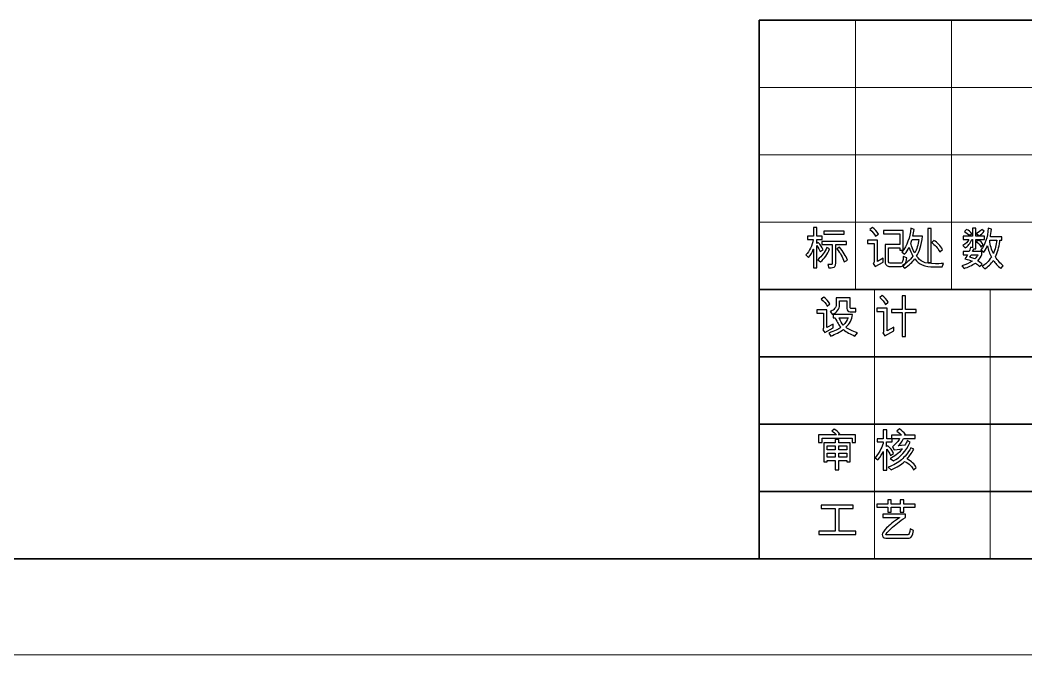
# Model space of a CAD drawing. Header units: millimetres. Extents: x -945 to 945, y -155 to 148.
# Drawn here: x 678.4 to 783, y -148.5 to -82.5 of the extents above; entities that cross this region are included whole.
import ezdxf

# ---------------------------------------------------------------- set-up
doc = ezdxf.new("R2010")
doc.units = ezdxf.units.MM
doc.header["$MEASUREMENT"] = 0
doc.layers.add('layer 1', color=7, linetype='Continuous')

msp = doc.modelspace()

# ---------------------------------------------------------------- linework, layer by layer
at = {"layer": 'layer 1', "lineweight": 35}
for points in [[(935.2319, -82.5), (935.2319, -82.5), (755.2319, -82.5), (755.2319, -82.5)], [(755.2319, -82.5), (755.2319, -82.5), (755.2319, -138.5), (755.2319, -138.5)], [(885.2319, -110.5), (885.2319, -110.5), (755.2319, -110.5), (755.2319, -110.5)], [(835.2319, -117.5), (835.2319, -117.5), (755.2319, -117.5), (755.2319, -117.5)], [(835.2319, -124.5), (835.2319, -124.5), (755.2319, -124.5), (755.2319, -124.5)], [(835.2319, -131.5), (835.2319, -131.5), (755.2319, -131.5), (755.2319, -131.5)], [(535.2319, -138.5), (535.2319, -138.5), (935.2319, -138.5), (935.2319, -138.5)], [(935.2319, -138.5), (935.2319, -138.5), (755.2319, -138.5), (755.2319, -138.5)]]:
    msp.add_open_spline(points, degree=3, dxfattribs=at)
at = {"layer": 'layer 1', "lineweight": 18}
for points in [[(765.2319, -82.5), (765.2319, -82.5), (765.2319, -110.5), (765.2319, -110.5)], [(775.2319, -82.5), (775.2319, -82.5), (775.2319, -110.5), (775.2319, -110.5)], [(835.2319, -89.5), (835.2319, -89.5), (755.2319, -89.5), (755.2319, -89.5)], [(835.2319, -96.5), (835.2319, -96.5), (755.2319, -96.5), (755.2319, -96.5)], [(835.2319, -103.5), (835.2319, -103.5), (755.2319, -103.5), (755.2319, -103.5)], [(767.2319, -110.5), (767.2319, -110.5), (767.2319, -138.5), (767.2319, -138.5)], [(779.2319, -110.5), (779.2319, -110.5), (779.2319, -138.5), (779.2319, -138.5)], [(525.2319, -148.5), (525.2319, -148.5), (945.2319, -148.5), (945.2319, -148.5)]]:
    msp.add_open_spline(points, degree=3, dxfattribs=at)
at = {"layer": 'layer 1', "color": 3}
for points, knots in [([(761.8923, -106.3914), (761.8923, -106.3914), (761.5819, -106.5654), (761.5819, -106.5654), (761.4996, -106.3694), (761.3836, -106.1641), (761.2354, -105.9477), (761.2354, -105.9477), (761.226, -105.9477), (761.226, -105.9477), (761.226, -105.9477), (761.226, -108.2446), (761.226, -108.2446), (761.226, -108.2446), (760.8678, -108.2446), (760.8678, -108.2446), (760.8678, -108.2446), (760.8678, -106.3295), (760.8678, -106.3295), (760.8678, -106.3295), (760.8584, -106.3295), (760.8584, -106.3295), (760.776, -106.6203), (760.6051, -106.9009), (760.3465, -107.1722), (760.3465, -107.1722), (760.0823, -106.9174), (760.0823, -106.9174), (760.4899, -106.5051), (760.7439, -105.9665), (760.845, -105.3002), (760.845, -105.3002), (760.2571, -105.3002), (760.2571, -105.3002), (760.2571, -105.3002), (760.2571, -104.956), (760.2571, -104.956), (760.2571, -104.956), (760.8678, -104.956), (760.8678, -104.956), (760.8678, -104.956), (760.8678, -104.0671), (760.8678, -104.0671), (760.8678, -104.0671), (761.226, -104.0671), (761.226, -104.0671), (761.226, -104.0671), (761.226, -104.956), (761.226, -104.956), (761.226, -104.956), (761.7614, -104.956), (761.7614, -104.956), (761.7614, -104.956), (761.7614, -105.3002), (761.7614, -105.3002), (761.7614, -105.3002), (761.226, -105.3002), (761.226, -105.3002), (761.226, -105.3002), (761.226, -105.7141), (761.226, -105.7141), (761.226, -105.7141), (761.3616, -105.6286), (761.3616, -105.6286), (761.5866, -105.8646), (761.7638, -106.1186), (761.8923, -106.3914)], [0, 0, 0, 0, 0.04545455, 0.04545455, 0.04545455, 0.09090909, 0.09090909, 0.09090909, 0.13636364, 0.13636364, 0.13636364, 0.18181818, 0.18181818, 0.18181818, 0.22727273, 0.22727273, 0.22727273, 0.27272727, 0.27272727, 0.27272727, 0.31818182, 0.31818182, 0.31818182, 0.36363636, 0.36363636, 0.36363636, 0.40909091, 0.40909091, 0.40909091, 0.45454545, 0.45454545, 0.45454545, 0.5, 0.5, 0.5, 0.54545455, 0.54545455, 0.54545455, 0.59090909, 0.59090909, 0.59090909, 0.63636364, 0.63636364, 0.63636364, 0.68181818, 0.68181818, 0.68181818, 0.72727273, 0.72727273, 0.72727273, 0.77272727, 0.77272727, 0.77272727, 0.81818182, 0.81818182, 0.81818182, 0.86363636, 0.86363636, 0.86363636, 0.90909091, 0.90909091, 0.90909091, 0.95454545, 0.95454545, 0.95454545, 1, 1, 1, 1]), ([(764.0763, -104.7632), (764.0763, -104.7632), (761.9449, -104.7632), (761.9449, -104.7632), (761.9449, -104.7632), (761.9449, -104.4394), (761.9449, -104.4394), (761.9449, -104.4394), (764.0763, -104.4394), (764.0763, -104.4394), (764.0763, -104.4394), (764.0763, -104.7632), (764.0763, -104.7632)], [0, 0, 0, 0, 0.25, 0.25, 0.25, 0.5, 0.5, 0.5, 0.75, 0.75, 0.75, 1, 1, 1, 1]), ([(767.6288, -104.7538), (767.6288, -104.7538), (767.3325, -104.9788), (767.3325, -104.9788), (767.2134, -104.7279), (767.0158, -104.4912), (766.7399, -104.2693), (766.7399, -104.2693), (766.9994, -104.0624), (766.9994, -104.0624), (767.2596, -104.2403), (767.4697, -104.4708), (767.6288, -104.7538)], [0, 0, 0, 0, 0.25, 0.25, 0.25, 0.5, 0.5, 0.5, 0.75, 0.75, 0.75, 1, 1, 1, 1]), ([(770.5732, -107.2176), (770.5168, -107.8166), (770.3239, -108.116), (769.997, -108.116), (769.997, -108.116), (768.7953, -108.116), (768.7953, -108.116), (768.673, -108.116), (768.5625, -108.0729), (768.4637, -107.9875), (768.3649, -107.902), (768.3155, -107.7962), (768.3155, -107.6707), (768.3155, -107.6707), (768.3155, -105.8309), (768.3155, -105.8309), (768.3155, -105.8309), (769.8403, -105.8309), (769.8403, -105.8309), (769.8403, -105.8309), (769.8403, -104.735), (769.8403, -104.735), (769.8403, -104.735), (768.1572, -104.735), (768.1572, -104.735), (768.1572, -104.735), (768.1572, -104.3908), (768.1572, -104.3908), (768.1572, -104.3908), (770.2126, -104.3908), (770.2126, -104.3908), (770.2126, -104.3908), (770.2126, -106.4329), (770.2126, -106.4329), (770.2126, -106.4329), (769.8403, -106.4329), (769.8403, -106.4329), (769.8403, -106.4329), (769.8403, -106.175), (769.8403, -106.175), (769.8403, -106.175), (768.6879, -106.175), (768.6879, -106.175), (768.6879, -106.175), (768.6879, -107.6174), (768.6879, -107.6174), (768.6879, -107.7217), (768.7412, -107.7734), (768.8486, -107.7734), (768.8486, -107.7734), (769.9712, -107.7734), (769.9712, -107.7734), (770.117, -107.7734), (770.1969, -107.5406), (770.2126, -107.0734), (770.2126, -107.0734), (770.5732, -107.2176), (770.5732, -107.2176)], [0, 0, 0, 0, 0.05263158, 0.05263158, 0.05263158, 0.10526316, 0.10526316, 0.10526316, 0.15789474, 0.15789474, 0.15789474, 0.21052632, 0.21052632, 0.21052632, 0.26315789, 0.26315789, 0.26315789, 0.31578947, 0.31578947, 0.31578947, 0.36842105, 0.36842105, 0.36842105, 0.42105263, 0.42105263, 0.42105263, 0.47368421, 0.47368421, 0.47368421, 0.52631579, 0.52631579, 0.52631579, 0.57894737, 0.57894737, 0.57894737, 0.63157895, 0.63157895, 0.63157895, 0.68421053, 0.68421053, 0.68421053, 0.73684211, 0.73684211, 0.73684211, 0.78947368, 0.78947368, 0.78947368, 0.84210526, 0.84210526, 0.84210526, 0.89473684, 0.89473684, 0.89473684, 0.94736842, 0.94736842, 0.94736842, 1, 1, 1, 1]), ([(774.3813, -107.804), (774.3813, -107.804), (774.2394, -108.1622), (774.2394, -108.1622), (774.2394, -108.1622), (773.4586, -108.1622), (773.4586, -108.1622), (772.9302, -108.1622), (772.5054, -108.0917), (772.1847, -107.9506), (771.8641, -107.8095), (771.6031, -107.5994), (771.4032, -107.3187), (771.1703, -107.6605), (770.8121, -107.9882), (770.3284, -108.3018), (770.3284, -108.3018), (770.0823, -108.0242), (770.0823, -108.0242), (770.5173, -107.8024), (770.8936, -107.47), (771.2119, -107.0271), (771.0363, -106.7457), (770.9023, -106.4478), (770.8105, -106.1342), (770.8105, -106.1342), (770.8011, -106.1342), (770.8011, -106.1342), (770.7196, -106.3623), (770.5699, -106.5944), (770.3512, -106.8296), (770.3512, -106.8296), (770.0682, -106.5999), (770.0682, -106.5999), (770.5965, -105.9461), (770.907, -105.1269), (770.9987, -104.1407), (770.9987, -104.1407), (771.3248, -104.2622), (771.3248, -104.2622), (771.3248, -104.2622), (771.1915, -104.9811), (771.1915, -104.9811), (771.1915, -104.9811), (772.1996, -104.9811), (772.1996, -104.9811), (772.0899, -105.9045), (771.8868, -106.5928), (771.5913, -107.0459), (771.7795, -107.3093), (772.006, -107.5061), (772.2702, -107.6362), (772.5336, -107.7663), (772.96, -107.8314), (773.548, -107.8314), (773.7487, -107.8314), (774.0262, -107.822), (774.3813, -107.804)], [0, 0, 0, 0, 0.05263158, 0.05263158, 0.05263158, 0.10526316, 0.10526316, 0.10526316, 0.15789474, 0.15789474, 0.15789474, 0.21052632, 0.21052632, 0.21052632, 0.26315789, 0.26315789, 0.26315789, 0.31578947, 0.31578947, 0.31578947, 0.36842105, 0.36842105, 0.36842105, 0.42105263, 0.42105263, 0.42105263, 0.47368421, 0.47368421, 0.47368421, 0.52631579, 0.52631579, 0.52631579, 0.57894737, 0.57894737, 0.57894737, 0.63157895, 0.63157895, 0.63157895, 0.68421053, 0.68421053, 0.68421053, 0.73684211, 0.73684211, 0.73684211, 0.78947368, 0.78947368, 0.78947368, 0.84210526, 0.84210526, 0.84210526, 0.89473684, 0.89473684, 0.89473684, 0.94736842, 0.94736842, 0.94736842, 1, 1, 1, 1]), ([(773.1027, -107.7052), (773.1027, -107.7052), (772.7445, -107.7052), (772.7445, -107.7052), (772.7445, -107.7052), (772.7445, -104.1823), (772.7445, -104.1823), (772.7445, -104.1823), (773.1027, -104.1823), (773.1027, -104.1823), (773.1027, -104.1823), (773.1027, -107.7052), (773.1027, -107.7052)], [0, 0, 0, 0, 0.25, 0.25, 0.25, 0.5, 0.5, 0.5, 0.75, 0.75, 0.75, 1, 1, 1, 1]), ([(778.6511, -105.3025), (778.6511, -105.3025), (777.748, -105.3025), (777.748, -105.3025), (777.748, -105.3025), (777.748, -106.2698), (777.748, -106.2698), (777.748, -106.2698), (777.5348, -106.2698), (777.5348, -106.2698), (777.5144, -106.3247), (777.4744, -106.4219), (777.4133, -106.5615), (777.4133, -106.5615), (778.3775, -106.5615), (778.3775, -106.5615), (778.3775, -106.5615), (778.3775, -106.8735), (778.3775, -106.8735), (778.2975, -107.0969), (778.1588, -107.3132), (777.9596, -107.521), (778.1799, -107.6817), (778.3312, -107.8047), (778.4143, -107.8886), (778.4143, -107.8886), (778.1431, -108.1136), (778.1431, -108.1136), (778.0012, -107.9607), (777.8546, -107.8416), (777.7049, -107.7577), (777.3451, -107.9921), (776.9515, -108.181), (776.5243, -108.3253), (776.5243, -108.3253), (776.2899, -108.0399), (776.2899, -108.0399), (776.7297, -107.9239), (777.0871, -107.7687), (777.3623, -107.5743), (777.1679, -107.4779), (776.9202, -107.3971), (776.6184, -107.3328), (776.7728, -107.0937), (776.8622, -106.9518), (776.8873, -106.9056), (776.8873, -106.9056), (776.4208, -106.9056), (776.4208, -106.9056), (776.4208, -106.9056), (776.4208, -106.5615), (776.4208, -106.5615), (776.4208, -106.5615), (777.0503, -106.5615), (777.0503, -106.5615), (777.0911, -106.4815), (777.142, -106.3318), (777.2016, -106.1107), (777.2016, -106.1107), (777.4086, -106.1617), (777.4086, -106.1617), (777.4086, -106.1617), (777.4086, -105.3025), (777.4086, -105.3025), (777.4086, -105.3025), (777.3184, -105.3025), (777.3184, -105.3025), (777.1608, -105.7164), (776.9288, -106.0096), (776.6231, -106.182), (776.6231, -106.182), (776.402, -105.9273), (776.402, -105.9273), (776.6795, -105.7846), (776.8912, -105.5769), (777.0362, -105.3025), (777.0362, -105.3025), (776.4208, -105.3025), (776.4208, -105.3025), (776.4208, -105.3025), (776.4208, -104.9583), (776.4208, -104.9583), (776.4208, -104.9583), (777.4086, -104.9583), (777.4086, -104.9583), (777.4086, -104.9583), (777.4086, -104.1454), (777.4086, -104.1454), (777.4086, -104.1454), (777.748, -104.1454), (777.748, -104.1454), (777.748, -104.1454), (777.748, -104.9583), (777.748, -104.9583), (777.748, -104.9583), (778.6511, -104.9583), (778.6511, -104.9583), (778.6511, -104.9583), (778.6511, -105.3025), (778.6511, -105.3025)], [0, 0, 0, 0, 0.03030303, 0.03030303, 0.03030303, 0.06060606, 0.06060606, 0.06060606, 0.09090909, 0.09090909, 0.09090909, 0.12121212, 0.12121212, 0.12121212, 0.15151515, 0.15151515, 0.15151515, 0.18181818, 0.18181818, 0.18181818, 0.21212121, 0.21212121, 0.21212121, 0.24242424, 0.24242424, 0.24242424, 0.27272727, 0.27272727, 0.27272727, 0.3030303, 0.3030303, 0.3030303, 0.33333333, 0.33333333, 0.33333333, 0.36363636, 0.36363636, 0.36363636, 0.39393939, 0.39393939, 0.39393939, 0.42424242, 0.42424242, 0.42424242, 0.45454545, 0.45454545, 0.45454545, 0.48484848, 0.48484848, 0.48484848, 0.51515152, 0.51515152, 0.51515152, 0.54545455, 0.54545455, 0.54545455, 0.57575758, 0.57575758, 0.57575758, 0.60606061, 0.60606061, 0.60606061, 0.63636364, 0.63636364, 0.63636364, 0.66666667, 0.66666667, 0.66666667, 0.6969697, 0.6969697, 0.6969697, 0.72727273, 0.72727273, 0.72727273, 0.75757576, 0.75757576, 0.75757576, 0.78787879, 0.78787879, 0.78787879, 0.81818182, 0.81818182, 0.81818182, 0.84848485, 0.84848485, 0.84848485, 0.87878788, 0.87878788, 0.87878788, 0.90909091, 0.90909091, 0.90909091, 0.93939394, 0.93939394, 0.93939394, 0.96969697, 0.96969697, 0.96969697, 1, 1, 1, 1]), ([(777.3184, -104.724), (777.3184, -104.724), (777.066, -104.9121), (777.066, -104.9121), (776.9515, -104.7436), (776.7853, -104.5962), (776.5674, -104.4692), (776.5674, -104.4692), (776.7697, -104.2575), (776.7697, -104.2575), (777.0237, -104.3728), (777.2071, -104.528), (777.3184, -104.724)], [0, 0, 0, 0, 0.25, 0.25, 0.25, 0.5, 0.5, 0.5, 0.75, 0.75, 0.75, 1, 1, 1, 1]), ([(778.6119, -104.4276), (778.4708, -104.6377), (778.2959, -104.8023), (778.0859, -104.9215), (778.0859, -104.9215), (777.8311, -104.6942), (777.8311, -104.6942), (778.0741, -104.5515), (778.252, -104.408), (778.3634, -104.2622), (778.3634, -104.2622), (778.6119, -104.4276), (778.6119, -104.4276)], [0, 0, 0, 0, 0.25, 0.25, 0.25, 0.5, 0.5, 0.5, 0.75, 0.75, 0.75, 1, 1, 1, 1]), ([(780.5936, -108.0493), (780.5936, -108.0493), (780.3529, -108.3409), (780.3529, -108.3409), (780.0206, -108.0674), (779.7572, -107.7812), (779.5628, -107.4841), (779.3205, -107.8659), (779.0242, -108.1591), (778.6738, -108.3637), (778.6738, -108.3637), (778.419, -108.0768), (778.419, -108.0768), (778.7694, -107.9043), (779.083, -107.5915), (779.3605, -107.14), (779.181, -106.806), (779.0493, -106.4141), (778.9654, -105.9641), (778.9654, -105.9641), (778.956, -105.9641), (778.956, -105.9641), (778.9074, -106.1068), (778.7788, -106.3278), (778.5703, -106.6281), (778.5703, -106.6281), (778.2693, -106.3796), (778.2693, -106.3796), (778.724, -105.8606), (778.9803, -105.1096), (779.0368, -104.1266), (779.0368, -104.1266), (779.3652, -104.2207), (779.3652, -104.2207), (779.3331, -104.5672), (779.2986, -104.8408), (779.2617, -105.043), (779.2617, -105.043), (780.4376, -105.043), (780.4376, -105.043), (780.4376, -105.043), (780.4376, -105.3809), (780.4376, -105.3809), (780.4376, -105.3809), (780.2542, -105.3856), (780.2542, -105.3856), (780.2542, -105.3856), (780.2354, -105.5322), (780.2354, -105.5322), (780.1593, -106.1358), (780.008, -106.6626), (779.783, -107.1125), (780.0112, -107.4826), (780.2816, -107.7953), (780.5936, -108.0493)], [0, 0, 0, 0, 0.05555556, 0.05555556, 0.05555556, 0.11111111, 0.11111111, 0.11111111, 0.16666667, 0.16666667, 0.16666667, 0.22222222, 0.22222222, 0.22222222, 0.27777778, 0.27777778, 0.27777778, 0.33333333, 0.33333333, 0.33333333, 0.38888889, 0.38888889, 0.38888889, 0.44444444, 0.44444444, 0.44444444, 0.5, 0.5, 0.5, 0.55555556, 0.55555556, 0.55555556, 0.61111111, 0.61111111, 0.61111111, 0.66666667, 0.66666667, 0.66666667, 0.72222222, 0.72222222, 0.72222222, 0.77777778, 0.77777778, 0.77777778, 0.83333333, 0.83333333, 0.83333333, 0.88888889, 0.88888889, 0.88888889, 0.94444444, 0.94444444, 0.94444444, 1, 1, 1, 1]), ([(764.2919, -105.8309), (764.2919, -105.8309), (763.1827, -105.8309), (763.1827, -105.8309), (763.1827, -105.8309), (763.1827, -107.6747), (763.1827, -107.6747), (763.1827, -107.8432), (763.1693, -107.9624), (763.1435, -108.0321), (763.1176, -108.1019), (763.0808, -108.1497), (763.0337, -108.1772), (762.9859, -108.2038), (762.8017, -108.232), (762.4803, -108.2626), (762.4803, -108.2626), (762.3494, -107.9004), (762.3494, -107.9004), (762.3494, -107.9004), (762.7445, -107.9185), (762.7445, -107.9185), (762.7978, -107.9185), (762.8244, -107.8714), (762.8244, -107.7781), (762.8244, -107.7781), (762.8244, -105.8309), (762.8244, -105.8309), (762.8244, -105.8309), (761.7379, -105.8309), (761.7379, -105.8309), (761.7379, -105.8309), (761.7379, -105.5071), (761.7379, -105.5071), (761.7379, -105.5071), (764.2919, -105.5071), (764.2919, -105.5071), (764.2919, -105.5071), (764.2919, -105.8309), (764.2919, -105.8309)], [0, 0, 0, 0, 0.07692308, 0.07692308, 0.07692308, 0.15384615, 0.15384615, 0.15384615, 0.23076923, 0.23076923, 0.23076923, 0.30769231, 0.30769231, 0.30769231, 0.38461538, 0.38461538, 0.38461538, 0.46153846, 0.46153846, 0.46153846, 0.53846154, 0.53846154, 0.53846154, 0.61538462, 0.61538462, 0.61538462, 0.69230769, 0.69230769, 0.69230769, 0.76923077, 0.76923077, 0.76923077, 0.84615385, 0.84615385, 0.84615385, 0.92307692, 0.92307692, 0.92307692, 1, 1, 1, 1]), ([(768.118, -107.6566), (768.118, -107.6566), (767.2957, -108.116), (767.2957, -108.116), (767.2957, -108.116), (767.0848, -107.815), (767.0848, -107.815), (767.1381, -107.7648), (767.1648, -107.699), (767.1648, -107.6174), (767.1648, -107.6174), (767.1648, -105.7141), (767.1648, -105.7141), (767.1648, -105.7141), (766.5008, -105.7141), (766.5008, -105.7141), (766.5008, -105.7141), (766.5008, -105.3692), (766.5008, -105.3692), (766.5008, -105.3692), (767.5207, -105.3692), (767.5207, -105.3692), (767.5207, -105.3692), (767.5207, -107.6088), (767.5207, -107.6088), (767.5207, -107.6088), (768.118, -107.2662), (768.118, -107.2662), (768.118, -107.2662), (768.118, -107.6566), (768.118, -107.6566)], [0, 0, 0, 0, 0.1, 0.1, 0.1, 0.2, 0.2, 0.2, 0.3, 0.3, 0.3, 0.4, 0.4, 0.4, 0.5, 0.5, 0.5, 0.6, 0.6, 0.6, 0.7, 0.7, 0.7, 0.8, 0.8, 0.8, 0.9, 0.9, 0.9, 1, 1, 1, 1]), ([(771.8281, -105.3025), (771.8281, -105.3025), (771.1225, -105.3025), (771.1225, -105.3025), (771.052, -105.551), (771.0144, -105.6811), (771.0081, -105.6929), (771.0873, -106.0746), (771.2174, -106.4141), (771.3985, -106.7128), (771.6078, -106.3302), (771.7512, -105.8599), (771.8281, -105.3025)], [0, 0, 0, 0, 0.25, 0.25, 0.25, 0.5, 0.5, 0.5, 0.75, 0.75, 0.75, 1, 1, 1, 1]), ([(774.2919, -106.3639), (774.2919, -106.3639), (774.0003, -106.5912), (774.0003, -106.5912), (773.7659, -106.1703), (773.4884, -105.8497), (773.167, -105.6309), (773.167, -105.6309), (773.3849, -105.406), (773.3849, -105.406), (773.7557, -105.6435), (774.0575, -105.9625), (774.2919, -106.3639)], [0, 0, 0, 0, 0.25, 0.25, 0.25, 0.5, 0.5, 0.5, 0.75, 0.75, 0.75, 1, 1, 1, 1]), ([(778.5225, -105.8426), (778.5225, -105.8426), (778.2881, -106.0927), (778.2881, -106.0927), (778.1682, -105.8708), (778.0083, -105.6944), (777.8076, -105.5643), (777.8076, -105.5643), (778.0239, -105.3668), (778.0239, -105.3668), (778.2136, -105.4632), (778.3798, -105.6215), (778.5225, -105.8426)], [0, 0, 0, 0, 0.25, 0.25, 0.25, 0.5, 0.5, 0.5, 0.75, 0.75, 0.75, 1, 1, 1, 1]), ([(779.921, -105.3856), (779.921, -105.3856), (779.1904, -105.3856), (779.1904, -105.3856), (779.2531, -105.9367), (779.3801, -106.4), (779.5714, -106.7747), (779.7446, -106.3427), (779.8614, -105.8794), (779.921, -105.3856)], [0, 0, 0, 0, 0.33333333, 0.33333333, 0.33333333, 0.66666667, 0.66666667, 0.66666667, 1, 1, 1, 1]), ([(762.5508, -106.2832), (762.3227, -106.839), (762.0115, -107.2937), (761.6164, -107.6472), (761.6164, -107.6472), (761.3248, -107.4113), (761.3248, -107.4113), (761.7504, -107.0373), (762.0617, -106.6093), (762.2592, -106.1272), (762.2592, -106.1272), (762.5508, -106.2832), (762.5508, -106.2832)], [0, 0, 0, 0, 0.25, 0.25, 0.25, 0.5, 0.5, 0.5, 0.75, 0.75, 0.75, 1, 1, 1, 1]), ([(764.4048, -107.4497), (764.4048, -107.4497), (764.0669, -107.6316), (764.0669, -107.6316), (763.9156, -107.1628), (763.664, -106.7152), (763.3136, -106.2879), (763.3136, -106.2879), (763.5919, -106.1131), (763.5919, -106.1131), (763.9681, -106.574), (764.2394, -107.0201), (764.4048, -107.4497)], [0, 0, 0, 0, 0.25, 0.25, 0.25, 0.5, 0.5, 0.5, 0.75, 0.75, 0.75, 1, 1, 1, 1]), ([(777.9596, -106.9056), (777.9596, -106.9056), (777.2541, -106.9056), (777.2541, -106.9056), (777.2087, -106.9942), (777.1655, -107.0726), (777.1256, -107.14), (777.1256, -107.14), (777.6453, -107.3375), (777.6453, -107.3375), (777.7935, -107.1886), (777.8985, -107.0451), (777.9596, -106.9056)], [0, 0, 0, 0, 0.25, 0.25, 0.25, 0.5, 0.5, 0.5, 0.75, 0.75, 0.75, 1, 1, 1, 1]), ([(762.5819, -112.0062), (762.5819, -112.0062), (762.2856, -112.2359), (762.2856, -112.2359), (762.1664, -111.985), (761.9673, -111.7467), (761.6882, -111.5217), (761.6882, -111.5217), (761.9391, -111.3085), (761.9391, -111.3085), (762.1978, -111.481), (762.4118, -111.7138), (762.5819, -112.0062)], [0, 0, 0, 0, 0.25, 0.25, 0.25, 0.5, 0.5, 0.5, 0.75, 0.75, 0.75, 1, 1, 1, 1]), ([(765.2786, -112.8238), (765.2786, -112.8238), (764.6859, -112.8238), (764.6859, -112.8238), (764.5801, -112.8238), (764.4954, -112.7901), (764.4319, -112.7219), (764.3685, -112.6537), (764.3363, -112.5698), (764.3363, -112.4703), (764.3363, -112.4703), (764.3363, -111.7036), (764.3363, -111.7036), (764.3363, -111.7036), (763.5853, -111.7036), (763.5853, -111.7036), (763.5853, -111.7036), (763.5853, -112.1418), (763.5853, -112.1418), (763.5853, -112.3394), (763.5171, -112.5259), (763.3799, -112.7015), (763.2427, -112.8763), (763.0711, -113.0072), (762.8641, -113.0927), (762.8641, -113.0927), (762.6117, -112.7964), (762.6117, -112.7964), (762.7646, -112.7446), (762.8916, -112.6702), (762.9911, -112.573), (763.0907, -112.4758), (763.1549, -112.3856), (763.184, -112.3025), (763.213, -112.2202), (763.2271, -112.1081), (763.2271, -111.9678), (763.2271, -111.9678), (763.2271, -111.361), (763.2271, -111.361), (763.2271, -111.361), (764.6946, -111.361), (764.6946, -111.361), (764.6946, -111.361), (764.6946, -112.4248), (764.6946, -112.4248), (764.6946, -112.4616), (764.7204, -112.4797), (764.7706, -112.4797), (764.7706, -112.4797), (765.2786, -112.4797), (765.2786, -112.4797), (765.2786, -112.4797), (765.2786, -112.8238), (765.2786, -112.8238)], [0, 0, 0, 0, 0.05555556, 0.05555556, 0.05555556, 0.11111111, 0.11111111, 0.11111111, 0.16666667, 0.16666667, 0.16666667, 0.22222222, 0.22222222, 0.22222222, 0.27777778, 0.27777778, 0.27777778, 0.33333333, 0.33333333, 0.33333333, 0.38888889, 0.38888889, 0.38888889, 0.44444444, 0.44444444, 0.44444444, 0.5, 0.5, 0.5, 0.55555556, 0.55555556, 0.55555556, 0.61111111, 0.61111111, 0.61111111, 0.66666667, 0.66666667, 0.66666667, 0.72222222, 0.72222222, 0.72222222, 0.77777778, 0.77777778, 0.77777778, 0.83333333, 0.83333333, 0.83333333, 0.88888889, 0.88888889, 0.88888889, 0.94444444, 0.94444444, 0.94444444, 1, 1, 1, 1]), ([(768.6492, -111.8408), (768.6492, -111.8408), (768.3529, -112.0665), (768.3529, -112.0665), (768.2353, -111.8212), (768.0354, -111.5844), (767.754, -111.3563), (767.754, -111.3563), (768.0088, -111.1407), (768.0088, -111.1407), (768.2722, -111.321), (768.4854, -111.5547), (768.6492, -111.8408)], [0, 0, 0, 0, 0.25, 0.25, 0.25, 0.5, 0.5, 0.5, 0.75, 0.75, 0.75, 1, 1, 1, 1]), ([(771.5317, -112.9179), (771.5317, -112.9179), (770.4365, -112.9179), (770.4365, -112.9179), (770.4365, -112.9179), (770.4365, -115.4013), (770.4365, -115.4013), (770.4365, -115.4013), (770.0783, -115.4013), (770.0783, -115.4013), (770.0783, -115.4013), (770.0783, -112.9179), (770.0783, -112.9179), (770.0783, -112.9179), (768.9824, -112.9179), (768.9824, -112.9179), (768.9824, -112.9179), (768.9824, -112.5737), (768.9824, -112.5737), (768.9824, -112.5737), (770.0783, -112.5737), (770.0783, -112.5737), (770.0783, -112.5737), (770.0783, -111.1776), (770.0783, -111.1776), (770.0783, -111.1776), (770.4365, -111.1776), (770.4365, -111.1776), (770.4365, -111.1776), (770.4365, -112.5737), (770.4365, -112.5737), (770.4365, -112.5737), (771.5317, -112.5737), (771.5317, -112.5737), (771.5317, -112.5737), (771.5317, -112.9179), (771.5317, -112.9179)], [0, 0, 0, 0, 0.08333333, 0.08333333, 0.08333333, 0.16666667, 0.16666667, 0.16666667, 0.25, 0.25, 0.25, 0.33333333, 0.33333333, 0.33333333, 0.41666667, 0.41666667, 0.41666667, 0.5, 0.5, 0.5, 0.58333333, 0.58333333, 0.58333333, 0.66666667, 0.66666667, 0.66666667, 0.75, 0.75, 0.75, 0.83333333, 0.83333333, 0.83333333, 0.91666667, 0.91666667, 0.91666667, 1, 1, 1, 1]), ([(762.9268, -114.503), (762.9268, -114.503), (762.0512, -114.9968), (762.0512, -114.9968), (762.0512, -114.9968), (761.845, -114.6958), (761.845, -114.6958), (761.8842, -114.6253), (761.9046, -114.5547), (761.9046, -114.4849), (761.9046, -114.4849), (761.9046, -112.9641), (761.9046, -112.9641), (761.9046, -112.9641), (761.2383, -112.9641), (761.2383, -112.9641), (761.2383, -112.9641), (761.2383, -112.6223), (761.2383, -112.6223), (761.2383, -112.6223), (762.2629, -112.6223), (762.2629, -112.6223), (762.2629, -112.6223), (762.2629, -114.4755), (762.2629, -114.4755), (762.2629, -114.4755), (762.9268, -114.1173), (762.9268, -114.1173), (762.9268, -114.1173), (762.9268, -114.503), (762.9268, -114.503)], [0, 0, 0, 0, 0.1, 0.1, 0.1, 0.2, 0.2, 0.2, 0.3, 0.3, 0.3, 0.4, 0.4, 0.4, 0.5, 0.5, 0.5, 0.6, 0.6, 0.6, 0.7, 0.7, 0.7, 0.8, 0.8, 0.8, 0.9, 0.9, 0.9, 1, 1, 1, 1]), ([(769.2215, -114.8087), (769.2215, -114.8087), (768.3004, -115.3159), (768.3004, -115.3159), (768.3004, -115.3159), (768.0887, -115.0149), (768.0887, -115.0149), (768.1365, -114.9663), (768.1601, -114.9004), (768.1601, -114.8173), (768.1601, -114.8173), (768.1601, -112.8011), (768.1601, -112.8011), (768.1601, -112.8011), (767.4733, -112.8011), (767.4733, -112.8011), (767.4733, -112.8011), (767.4733, -112.4569), (767.4733, -112.4569), (767.4733, -112.4569), (768.516, -112.4569), (768.516, -112.4569), (768.516, -112.4569), (768.516, -114.804), (768.516, -114.804), (768.516, -114.804), (769.2215, -114.4183), (769.2215, -114.4183), (769.2215, -114.4183), (769.2215, -114.8087), (769.2215, -114.8087)], [0, 0, 0, 0, 0.1, 0.1, 0.1, 0.2, 0.2, 0.2, 0.3, 0.3, 0.3, 0.4, 0.4, 0.4, 0.5, 0.5, 0.5, 0.6, 0.6, 0.6, 0.7, 0.7, 0.7, 0.8, 0.8, 0.8, 0.9, 0.9, 0.9, 1, 1, 1, 1]), ([(765.4322, -115.0062), (765.4322, -115.0062), (765.1751, -115.3457), (765.1751, -115.3457), (764.6969, -115.1575), (764.2987, -114.9365), (763.9804, -114.6817), (763.601, -114.9467), (763.1628, -115.1685), (762.6666, -115.3457), (762.6666, -115.3457), (762.4737, -115.0384), (762.4737, -115.0384), (763.0577, -114.8314), (763.4701, -114.6323), (763.7115, -114.441), (763.5234, -114.2482), (763.3337, -113.9236), (763.1424, -113.4674), (763.1424, -113.4674), (762.9221, -113.4674), (762.9221, -113.4674), (762.9221, -113.4674), (762.9221, -113.1248), (762.9221, -113.1248), (762.9221, -113.1248), (764.9431, -113.1248), (764.9431, -113.1248), (764.8694, -113.6375), (764.6326, -114.0734), (764.2336, -114.4316), (764.5245, -114.6629), (764.9235, -114.8542), (765.4322, -115.0062)], [0, 0, 0, 0, 0.09090909, 0.09090909, 0.09090909, 0.18181818, 0.18181818, 0.18181818, 0.27272727, 0.27272727, 0.27272727, 0.36363636, 0.36363636, 0.36363636, 0.45454545, 0.45454545, 0.45454545, 0.54545455, 0.54545455, 0.54545455, 0.63636364, 0.63636364, 0.63636364, 0.72727273, 0.72727273, 0.72727273, 0.81818182, 0.81818182, 0.81818182, 0.90909091, 0.90909091, 0.90909091, 1, 1, 1, 1]), ([(764.479, -113.4674), (764.479, -113.4674), (763.5281, -113.4674), (763.5281, -113.4674), (763.6755, -113.8084), (763.8244, -114.0538), (763.9757, -114.2019), (764.2038, -113.9738), (764.3716, -113.7292), (764.479, -113.4674)], [0, 0, 0, 0, 0.33333333, 0.33333333, 0.33333333, 0.66666667, 0.66666667, 0.66666667, 1, 1, 1, 1]), ([(765.2347, -126.4178), (765.2347, -126.4178), (764.8788, -126.4178), (764.8788, -126.4178), (764.8788, -126.4178), (764.8788, -125.9788), (764.8788, -125.9788), (764.8788, -125.9788), (761.7596, -125.9788), (761.7596, -125.9788), (761.7596, -125.9788), (761.7596, -126.4178), (761.7596, -126.4178), (761.7596, -126.4178), (761.4013, -126.4178), (761.4013, -126.4178), (761.4013, -126.4178), (761.4013, -125.6362), (761.4013, -125.6362), (761.4013, -125.6362), (763.2545, -125.6362), (763.2545, -125.6362), (763.1416, -125.4637), (762.9786, -125.3258), (762.7653, -125.2231), (762.7653, -125.2231), (763.0295, -125.0255), (763.0295, -125.0255), (763.2553, -125.1329), (763.4497, -125.3038), (763.6128, -125.5382), (763.6128, -125.5382), (763.4615, -125.6276), (763.4615, -125.6276), (763.4615, -125.6276), (763.4615, -125.6362), (763.4615, -125.6362), (763.4615, -125.6362), (765.2347, -125.6362), (765.2347, -125.6362), (765.2347, -125.6362), (765.2347, -126.4178), (765.2347, -126.4178)], [0, 0, 0, 0, 0.07142857, 0.07142857, 0.07142857, 0.14285714, 0.14285714, 0.14285714, 0.21428571, 0.21428571, 0.21428571, 0.28571429, 0.28571429, 0.28571429, 0.35714286, 0.35714286, 0.35714286, 0.42857143, 0.42857143, 0.42857143, 0.5, 0.5, 0.5, 0.57142857, 0.57142857, 0.57142857, 0.64285714, 0.64285714, 0.64285714, 0.71428571, 0.71428571, 0.71428571, 0.78571429, 0.78571429, 0.78571429, 0.85714286, 0.85714286, 0.85714286, 0.92857143, 0.92857143, 0.92857143, 1, 1, 1, 1]), ([(769.1893, -127.5497), (769.1893, -127.5497), (768.8656, -127.752), (768.8656, -127.752), (768.7935, -127.5302), (768.6665, -127.3169), (768.4838, -127.1131), (768.4838, -127.1131), (768.4838, -129.2995), (768.4838, -129.2995), (768.4838, -129.2995), (768.1256, -129.2995), (768.1256, -129.2995), (768.1256, -129.2995), (768.1256, -127.3616), (768.1256, -127.3616), (768.1256, -127.3616), (768.1169, -127.3616), (768.1169, -127.3616), (768.0385, -127.5788), (767.852, -127.8704), (767.5564, -128.2365), (767.5564, -128.2365), (767.2695, -128.0248), (767.2695, -128.0248), (767.8018, -127.3334), (768.0879, -126.7784), (768.1256, -126.3598), (768.1256, -126.3598), (767.4827, -126.3598), (767.4827, -126.3598), (767.4827, -126.3598), (767.4827, -126.0274), (767.4827, -126.0274), (767.4827, -126.0274), (768.1256, -126.0274), (768.1256, -126.0274), (768.1256, -126.0274), (768.1256, -125.1039), (768.1256, -125.1039), (768.1256, -125.1039), (768.4838, -125.1086), (768.4838, -125.1086), (768.4838, -125.1086), (768.4838, -126.0274), (768.4838, -126.0274), (768.4838, -126.0274), (769.0443, -126.0227), (769.0443, -126.0227), (769.0443, -126.0227), (769.0443, -126.3598), (769.0443, -126.3598), (769.0443, -126.3598), (768.4799, -126.3598), (768.4799, -126.3598), (768.4799, -126.3598), (768.4799, -126.8262), (768.4799, -126.8262), (768.4799, -126.8262), (768.6194, -126.7596), (768.6194, -126.7596), (768.8617, -126.9618), (769.0514, -127.2252), (769.1893, -127.5497)], [0, 0, 0, 0, 0.04761905, 0.04761905, 0.04761905, 0.0952381, 0.0952381, 0.0952381, 0.14285714, 0.14285714, 0.14285714, 0.19047619, 0.19047619, 0.19047619, 0.23809524, 0.23809524, 0.23809524, 0.28571429, 0.28571429, 0.28571429, 0.33333333, 0.33333333, 0.33333333, 0.38095238, 0.38095238, 0.38095238, 0.42857143, 0.42857143, 0.42857143, 0.47619048, 0.47619048, 0.47619048, 0.52380952, 0.52380952, 0.52380952, 0.57142857, 0.57142857, 0.57142857, 0.61904762, 0.61904762, 0.61904762, 0.66666667, 0.66666667, 0.66666667, 0.71428571, 0.71428571, 0.71428571, 0.76190476, 0.76190476, 0.76190476, 0.80952381, 0.80952381, 0.80952381, 0.85714286, 0.85714286, 0.85714286, 0.9047619, 0.9047619, 0.9047619, 0.95238095, 0.95238095, 0.95238095, 1, 1, 1, 1]), ([(771.4517, -126.0039), (771.4517, -126.0039), (770.2343, -126.0039), (770.2343, -126.0039), (770.0289, -126.388), (769.8455, -126.6388), (769.6832, -126.7549), (769.6832, -126.7549), (769.6918, -126.7643), (769.6918, -126.7643), (769.6918, -126.7643), (770.3605, -126.6953), (770.3605, -126.6953), (770.4601, -126.5393), (770.5463, -126.3809), (770.62, -126.2202), (770.62, -126.2202), (770.9343, -126.3739), (770.9343, -126.3739), (770.4812, -127.3122), (769.8996, -127.9629), (769.1893, -128.3258), (769.1893, -128.3258), (768.8311, -128.0781), (768.8311, -128.0781), (769.2654, -127.897), (769.6942, -127.5599), (770.1167, -127.0653), (770.0266, -127.0716), (769.7412, -127.1139), (769.2607, -127.1939), (769.2607, -127.1939), (769.0717, -126.8583), (769.0717, -126.8583), (769.4551, -126.5432), (769.702, -126.2579), (769.8141, -126.0039), (769.8141, -126.0039), (768.9965, -126.0039), (768.9965, -126.0039), (768.9965, -126.0039), (768.9965, -125.6597), (768.9965, -125.6597), (768.9965, -125.6597), (770.0226, -125.6597), (770.0226, -125.6597), (769.916, -125.528), (769.753, -125.3901), (769.5335, -125.2458), (769.5335, -125.2458), (769.8212, -125.0052), (769.8212, -125.0052), (770.0462, -125.1659), (770.2492, -125.3634), (770.4318, -125.5978), (770.4318, -125.5978), (770.3511, -125.655), (770.3511, -125.655), (770.3511, -125.655), (770.3511, -125.6644), (770.3511, -125.6644), (770.3511, -125.6644), (771.4517, -125.6644), (771.4517, -125.6644), (771.4517, -125.6644), (771.4517, -126.0039), (771.4517, -126.0039)], [0, 0, 0, 0, 0.04545455, 0.04545455, 0.04545455, 0.09090909, 0.09090909, 0.09090909, 0.13636364, 0.13636364, 0.13636364, 0.18181818, 0.18181818, 0.18181818, 0.22727273, 0.22727273, 0.22727273, 0.27272727, 0.27272727, 0.27272727, 0.31818182, 0.31818182, 0.31818182, 0.36363636, 0.36363636, 0.36363636, 0.40909091, 0.40909091, 0.40909091, 0.45454545, 0.45454545, 0.45454545, 0.5, 0.5, 0.5, 0.54545455, 0.54545455, 0.54545455, 0.59090909, 0.59090909, 0.59090909, 0.63636364, 0.63636364, 0.63636364, 0.68181818, 0.68181818, 0.68181818, 0.72727273, 0.72727273, 0.72727273, 0.77272727, 0.77272727, 0.77272727, 0.81818182, 0.81818182, 0.81818182, 0.86363636, 0.86363636, 0.86363636, 0.90909091, 0.90909091, 0.90909091, 0.95454545, 0.95454545, 0.95454545, 1, 1, 1, 1]), ([(764.6993, -128.434), (764.6993, -128.434), (764.341, -128.434), (764.341, -128.434), (764.341, -128.434), (764.341, -128.2757), (764.341, -128.2757), (764.341, -128.2757), (763.5007, -128.2757), (763.5007, -128.2757), (763.5007, -128.2757), (763.5007, -129.2673), (763.5007, -129.2673), (763.5007, -129.2673), (763.1424, -129.2673), (763.1424, -129.2673), (763.1424, -129.2673), (763.1424, -128.2757), (763.1424, -128.2757), (763.1424, -128.2757), (762.2997, -128.2757), (762.2997, -128.2757), (762.2997, -128.2757), (762.2997, -128.434), (762.2997, -128.434), (762.2997, -128.434), (761.9438, -128.434), (761.9438, -128.434), (761.9438, -128.434), (761.9438, -126.4358), (761.9438, -126.4358), (761.9438, -126.4358), (763.1424, -126.4358), (763.1424, -126.4358), (763.1424, -126.4358), (763.1424, -126.112), (763.1424, -126.112), (763.1424, -126.112), (763.5007, -126.112), (763.5007, -126.112), (763.5007, -126.112), (763.5007, -126.4358), (763.5007, -126.4358), (763.5007, -126.4358), (764.6993, -126.4358), (764.6993, -126.4358), (764.6993, -126.4358), (764.6993, -128.434), (764.6993, -128.434)], [0, 0, 0, 0, 0.0625, 0.0625, 0.0625, 0.125, 0.125, 0.125, 0.1875, 0.1875, 0.1875, 0.25, 0.25, 0.25, 0.3125, 0.3125, 0.3125, 0.375, 0.375, 0.375, 0.4375, 0.4375, 0.4375, 0.5, 0.5, 0.5, 0.5625, 0.5625, 0.5625, 0.625, 0.625, 0.625, 0.6875, 0.6875, 0.6875, 0.75, 0.75, 0.75, 0.8125, 0.8125, 0.8125, 0.875, 0.875, 0.875, 0.9375, 0.9375, 0.9375, 1, 1, 1, 1]), ([(763.1424, -127.1891), (763.1424, -127.1891), (763.1424, -126.7784), (763.1424, -126.7784), (763.1424, -126.7784), (762.2997, -126.7784), (762.2997, -126.7784), (762.2997, -126.7784), (762.2997, -127.1891), (762.2997, -127.1891), (762.2997, -127.1891), (763.1424, -127.1891), (763.1424, -127.1891)], [0, 0, 0, 0, 0.25, 0.25, 0.25, 0.5, 0.5, 0.5, 0.75, 0.75, 0.75, 1, 1, 1, 1]), ([(763.1424, -127.9307), (763.1424, -127.9307), (763.1424, -127.5317), (763.1424, -127.5317), (763.1424, -127.5317), (762.2997, -127.5317), (762.2997, -127.5317), (762.2997, -127.5317), (762.2997, -127.9307), (762.2997, -127.9307), (762.2997, -127.9307), (763.1424, -127.9307), (763.1424, -127.9307)], [0, 0, 0, 0, 0.25, 0.25, 0.25, 0.5, 0.5, 0.5, 0.75, 0.75, 0.75, 1, 1, 1, 1]), ([(764.341, -127.1891), (764.341, -127.1891), (764.341, -126.7784), (764.341, -126.7784), (764.341, -126.7784), (763.5007, -126.7784), (763.5007, -126.7784), (763.5007, -126.7784), (763.5007, -127.1891), (763.5007, -127.1891), (763.5007, -127.1891), (764.341, -127.1891), (764.341, -127.1891)], [0, 0, 0, 0, 0.25, 0.25, 0.25, 0.5, 0.5, 0.5, 0.75, 0.75, 0.75, 1, 1, 1, 1]), ([(764.341, -127.9307), (764.341, -127.9307), (764.341, -127.5317), (764.341, -127.5317), (764.341, -127.5317), (763.5007, -127.5317), (763.5007, -127.5317), (763.5007, -127.5317), (763.5007, -127.9307), (763.5007, -127.9307), (763.5007, -127.9307), (764.341, -127.9307), (764.341, -127.9307)], [0, 0, 0, 0, 0.25, 0.25, 0.25, 0.5, 0.5, 0.5, 0.75, 0.75, 0.75, 1, 1, 1, 1]), ([(771.5591, -129.0125), (771.5591, -129.0125), (771.2722, -129.2587), (771.2722, -129.2587), (771.1342, -128.9216), (770.8277, -128.63), (770.3511, -128.3831), (770.007, -128.7052), (769.5343, -129.0008), (768.9346, -129.272), (768.9346, -129.272), (768.6335, -128.9945), (768.6335, -128.9945), (769.2027, -128.768), (769.6644, -128.5046), (770.0179, -128.2043), (770.3723, -127.9041), (770.6945, -127.4972), (770.9853, -126.9822), (770.9853, -126.9822), (771.2926, -127.1178), (771.2926, -127.1178), (771.0692, -127.5309), (770.8403, -127.8665), (770.6059, -128.1236), (771.0504, -128.3658), (771.3678, -128.6621), (771.5591, -129.0125)], [0, 0, 0, 0, 0.11111111, 0.11111111, 0.11111111, 0.22222222, 0.22222222, 0.22222222, 0.33333333, 0.33333333, 0.33333333, 0.44444444, 0.44444444, 0.44444444, 0.55555556, 0.55555556, 0.55555556, 0.66666667, 0.66666667, 0.66666667, 0.77777778, 0.77777778, 0.77777778, 0.88888889, 0.88888889, 0.88888889, 1, 1, 1, 1]), ([(771.447, -133.1567), (771.447, -133.1567), (770.2523, -133.1567), (770.2523, -133.1567), (770.2523, -133.1567), (770.2523, -133.6553), (770.2523, -133.6553), (770.2523, -133.6553), (769.8988, -133.6553), (769.8988, -133.6553), (769.8988, -133.6553), (769.8988, -133.1567), (769.8988, -133.1567), (769.8988, -133.1567), (768.9596, -133.1567), (768.9596, -133.1567), (768.9596, -133.1567), (768.9596, -133.6553), (768.9596, -133.6553), (768.9596, -133.6553), (768.6061, -133.6553), (768.6061, -133.6553), (768.6061, -133.6553), (768.6061, -133.1567), (768.6061, -133.1567), (768.6061, -133.1567), (767.4483, -133.1567), (767.4483, -133.1567), (767.4483, -133.1567), (767.4483, -132.8306), (767.4483, -132.8306), (767.4483, -132.8306), (768.6061, -132.8306), (768.6061, -132.8306), (768.6061, -132.8306), (768.6061, -132.3665), (768.6061, -132.3665), (768.6061, -132.3665), (768.9596, -132.3665), (768.9596, -132.3665), (768.9596, -132.3665), (768.9596, -132.8306), (768.9596, -132.8306), (768.9596, -132.8306), (769.8988, -132.8306), (769.8988, -132.8306), (769.8988, -132.8306), (769.8988, -132.3665), (769.8988, -132.3665), (769.8988, -132.3665), (770.2523, -132.3665), (770.2523, -132.3665), (770.2523, -132.3665), (770.2523, -132.8306), (770.2523, -132.8306), (770.2523, -132.8306), (771.447, -132.8306), (771.447, -132.8306), (771.447, -132.8306), (771.447, -133.1567), (771.447, -133.1567)], [0, 0, 0, 0, 0.05, 0.05, 0.05, 0.1, 0.1, 0.1, 0.15, 0.15, 0.15, 0.2, 0.2, 0.2, 0.25, 0.25, 0.25, 0.3, 0.3, 0.3, 0.35, 0.35, 0.35, 0.4, 0.4, 0.4, 0.45, 0.45, 0.45, 0.5, 0.5, 0.5, 0.55, 0.55, 0.55, 0.6, 0.6, 0.6, 0.65, 0.65, 0.65, 0.7, 0.7, 0.7, 0.75, 0.75, 0.75, 0.8, 0.8, 0.8, 0.85, 0.85, 0.85, 0.9, 0.9, 0.9, 0.95, 0.95, 0.95, 1, 1, 1, 1]), ([(765.2598, -135.9678), (765.2598, -135.9678), (761.4311, -135.9678), (761.4311, -135.9678), (761.4311, -135.9678), (761.4311, -135.6253), (761.4311, -135.6253), (761.4311, -135.6253), (763.1424, -135.6253), (763.1424, -135.6253), (763.1424, -135.6253), (763.1424, -133.2923), (763.1424, -133.2923), (763.1424, -133.2923), (761.6796, -133.2923), (761.6796, -133.2923), (761.6796, -133.2923), (761.6796, -132.9497), (761.6796, -132.9497), (761.6796, -132.9497), (765.005, -132.9497), (765.005, -132.9497), (765.005, -132.9497), (765.005, -133.2923), (765.005, -133.2923), (765.005, -133.2923), (763.5422, -133.2923), (763.5422, -133.2923), (763.5422, -133.2923), (763.5422, -135.6253), (763.5422, -135.6253), (763.5422, -135.6253), (765.2598, -135.6253), (765.2598, -135.6253), (765.2598, -135.6253), (765.2598, -135.9678), (765.2598, -135.9678)], [0, 0, 0, 0, 0.08333333, 0.08333333, 0.08333333, 0.16666667, 0.16666667, 0.16666667, 0.25, 0.25, 0.25, 0.33333333, 0.33333333, 0.33333333, 0.41666667, 0.41666667, 0.41666667, 0.5, 0.5, 0.5, 0.58333333, 0.58333333, 0.58333333, 0.66666667, 0.66666667, 0.66666667, 0.75, 0.75, 0.75, 0.83333333, 0.83333333, 0.83333333, 0.91666667, 0.91666667, 0.91666667, 1, 1, 1, 1]), ([(771.2863, -135.55), (771.2173, -136.0886), (771.0566, -136.3582), (770.8034, -136.3582), (770.8034, -136.3582), (768.3811, -136.3582), (768.3811, -136.3582), (768.2706, -136.3582), (768.1844, -136.3206), (768.1209, -136.2469), (768.0581, -136.1724), (768.0268, -136.0815), (768.0268, -135.9749), (768.0268, -135.8212), (768.1742, -135.5963), (768.4681, -135.2991), (768.7621, -135.002), (769.216, -134.6469), (769.8298, -134.2338), (769.8298, -134.2338), (769.8298, -134.2291), (769.8298, -134.2291), (769.8298, -134.2291), (768.0981, -134.2291), (768.0981, -134.2291), (768.0981, -134.2291), (768.0981, -133.885), (768.0981, -133.885), (768.0981, -133.885), (770.4271, -133.885), (770.4271, -133.885), (770.4271, -133.885), (770.4271, -134.2197), (770.4271, -134.2197), (769.818, -134.6085), (769.3257, -134.9856), (768.9518, -135.3509), (768.5771, -135.7162), (768.3897, -135.9239), (768.3897, -135.9749), (768.3897, -136.0023), (768.4023, -136.0156), (768.4266, -136.0156), (768.4266, -136.0156), (770.6702, -136.0156), (770.6702, -136.0156), (770.8066, -136.0156), (770.892, -135.8134), (770.9257, -135.4097), (770.9257, -135.4097), (771.2863, -135.55), (771.2863, -135.55)], [0, 0, 0, 0, 0.05882353, 0.05882353, 0.05882353, 0.11764706, 0.11764706, 0.11764706, 0.17647059, 0.17647059, 0.17647059, 0.23529412, 0.23529412, 0.23529412, 0.29411765, 0.29411765, 0.29411765, 0.35294118, 0.35294118, 0.35294118, 0.41176471, 0.41176471, 0.41176471, 0.47058824, 0.47058824, 0.47058824, 0.52941176, 0.52941176, 0.52941176, 0.58823529, 0.58823529, 0.58823529, 0.64705882, 0.64705882, 0.64705882, 0.70588235, 0.70588235, 0.70588235, 0.76470588, 0.76470588, 0.76470588, 0.82352941, 0.82352941, 0.82352941, 0.88235294, 0.88235294, 0.88235294, 0.94117647, 0.94117647, 0.94117647, 1, 1, 1, 1])]:
    msp.add_open_spline(points, degree=3, knots=knots, dxfattribs=at)

doc.saveas('drawing.dxf')
